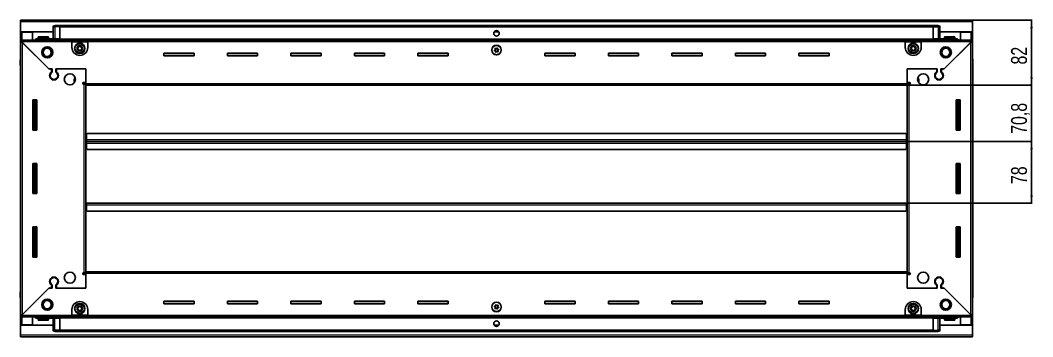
# Model space of a CAD drawing. Header units: millimetres. Extents: x 1315 to 5866, y -923 to 1551.
# Drawn here: x 4590 to 5866, y 977 to 1376 of the extents above; entities that cross this region are included whole.
import ezdxf

# ---------------------------------------------------------------- set-up
doc = ezdxf.new("R2010")
doc.units = ezdxf.units.MM
doc.layers.add('FORMAT', color=7, linetype='Continuous')
doc.styles.add('SLDTEXTSTYLE0', font='TXT', dxfattribs={"width": 0.75})
doc.dimstyles.new('SLDDIMSTYLE0', dxfattribs={"dimtxt": 20, "dimasz": 10, "dimexe": 0, "dimexo": 0.0625, "dimgap": 5, "dimtad": 2, "dimdec": 1, "dimrnd": 1e-09, "dimzin": 12, "dimdsep": 46, "dimtxsty": 'SLDTEXTSTYLE0', "dimsah": 1, "dimcen": 0.09, "dimadec": 0, "dimazin": 3, "dimtfac": 1, "dimtofl": 0, "dimtmove": 0, "dimatfit": 3, "dimfxl": 0, "dimfrac": 2, "dimtolj": 1, "dimtzin": 12, "dimarcsym": 0})
doc.dimstyles.new('SLDDIMSTYLE1', dxfattribs={"dimtxt": 20, "dimasz": 10, "dimexe": 0, "dimexo": 0.0625, "dimgap": 5, "dimtad": 2, "dimdec": 1, "dimrnd": 1e-09, "dimzin": 12, "dimdsep": 46, "dimtxsty": 'SLDTEXTSTYLE0', "dimsah": 1, "dimcen": 0.09, "dimadec": 0, "dimazin": 3, "dimtfac": 1, "dimtmove": 0, "dimatfit": 0, "dimfxl": 0, "dimfrac": 2, "dimtolj": 1, "dimtzin": 12, "dimarcsym": 0})

# ---------------------------------------------------------------- blocks, each defined once
blk = doc.blocks.new('_D_6')
at = {"layer": 'FORMAT'}
for p, q in [((5789.5, 1375.8), (5865, 1375.8)), ((5864, 1375.8), (5864, 1293.8)), ((5707.5, 1293.8), (5865, 1293.8))]:
    blk.add_line(p, q, dxfattribs=at)
for points in [[(5864, 1375.8), (5862.5, 1365.8), (5865.5, 1365.8)], [(5864, 1293.8), (5865.5, 1303.8), (5862.5, 1303.8)]]:
    blk.add_solid(points, dxfattribs=at)
at = {"layer": 'FORMAT', "insert": (5838.2, 1320), "char_height": 20, "attachment_point": 1, "rotation": 90, "style": 'SLDTEXTSTYLE0'}
blk.add_mtext('82', dxfattribs=at)
blk = doc.blocks.new('_D_7')
at = {"layer": 'FORMAT'}
for p, q in [((5864, 1293.8), (5864, 1313.1)), ((5707.5, 1293.8), (5865, 1293.8)), ((5864, 1223.1), (5864, 1293.8)), ((5706.5, 1223.1), (5865, 1223.1)), ((5864, 1223.1), (5864, 1203.8))]:
    blk.add_line(p, q, dxfattribs=at)
for points in [[(5864, 1293.8), (5865.5, 1303.8), (5862.5, 1303.8)], [(5864, 1223.1), (5862.5, 1213.1), (5865.5, 1213.1)]]:
    blk.add_solid(points, dxfattribs=at)
at = {"layer": 'FORMAT', "insert": (5838.2, 1232.6), "char_height": 20, "attachment_point": 1, "rotation": 90, "style": 'SLDTEXTSTYLE0'}
blk.add_mtext('70,8', dxfattribs=at)
blk = doc.blocks.new('_D_8')
at = {"layer": 'FORMAT'}
for p, q in [((5706.5, 1223.1), (5865, 1223.1)), ((5864, 1223.1), (5864, 1145.1)), ((5706.5, 1145.1), (5865, 1145.1))]:
    blk.add_line(p, q, dxfattribs=at)
for points in [[(5864, 1223.1), (5862.5, 1213.1), (5865.5, 1213.1)], [(5864, 1145.1), (5865.5, 1155.1), (5862.5, 1155.1)]]:
    blk.add_solid(points, dxfattribs=at)
at = {"layer": 'FORMAT', "insert": (5838.2, 1169.3), "char_height": 20, "attachment_point": 1, "rotation": 90, "style": 'SLDTEXTSTYLE0'}
blk.add_mtext('78', dxfattribs=at)

msp = doc.modelspace()

# ---------------------------------------------------------------- linework, layer by layer
at = {"color": 7, "linetype": 'Continuous', "lineweight": 25}
for p, q in [((4590.49, 1373.72), (4590.49, 1375.82)), ((4590.49, 1375.82), (5789.49, 1375.82)), ((4590.49, 1361.32), (4590.49, 1373.72)), ((4631.49, 1352.32), (4631.49, 1367.32)), ((4632.17, 1368.82), (4632.17, 1368.82)), ((4633.49, 1369.32), (4639.99, 1369.32)), ((4633.49, 1369.32), (4639.99, 1369.32)), ((4639.99, 1369.32), (4639.99, 1369.32)), ((4639.99, 1369.32), (4639.99, 1369.32)), ((4639.99, 1369.32), (4639.99, 1367.32)), ((5739.99, 1369.17), (4639.99, 1369.17)), ((4639.99, 1352.32), (4639.99, 1367.32)), ((5739.99, 1369.32), (5739.99, 1369.32)), ((5746.49, 1369.32), (5739.99, 1369.32)), ((5746.49, 1369.32), (5739.99, 1369.32)), ((5739.99, 1369.32), (5739.99, 1367.32)), ((5739.99, 1352.32), (5739.99, 1367.32)), ((5748.49, 1367.32), (5748.49, 1367.32)), ((5748.49, 1352.32), (5748.49, 1367.32)), ((5789.49, 1375.82), (5789.49, 1373.72)), ((5789.49, 1373.72), (5789.49, 1361.32)), ((4631.49, 1361.32), (4590.49, 1361.32)), ((4590.49, 1360.82), (4590.49, 1361.32)), ((4590.49, 1360.82), (4592.59, 1360.82)), ((4590.49, 1350.57), (4590.49, 1360.82)), ((4591.99, 1360.82), (4591.99, 1361.32)), ((4605.49, 1360.82), (4592.59, 1360.82)), ((4605.49, 1350.57), (4605.49, 1360.82)), ((4610.99, 1352.32), (4639.99, 1352.32)), ((4612.49, 1354.22), (4612.49, 1352.32)), ((4613.29, 1355.02), (4624.69, 1355.02)), ((4625.49, 1352.32), (4625.49, 1354.22)), ((4639.91, 1350.57), (4639.99, 1352.29)), ((4639.99, 1352.32), (4639.99, 1351.82)), ((5192.86, 1361.32), (5187.12, 1361.32)), ((5739.99, 1352.32), (5739.99, 1351.82)), ((5768.99, 1352.32), (5739.99, 1352.32)), ((5739.99, 1352.29), (5740.06, 1350.57)), ((5789.49, 1361.32), (5748.49, 1361.32)), ((5754.49, 1354.22), (5754.49, 1352.32)), ((5755.29, 1355.02), (5766.69, 1355.02)), ((5767.49, 1352.32), (5767.49, 1354.22)), ((5774.49, 1360.82), (5787.39, 1360.82)), ((5774.49, 1350.57), (5774.49, 1360.82)), ((5787.39, 1360.82), (5789.49, 1360.82)), ((5787.99, 1360.82), (5787.99, 1361.32)), ((5789.49, 1360.82), (5789.49, 1361.32)), ((5789.49, 1360.82), (5789.49, 1350.57)), ((4590.49, 1349.07), (4590.49, 1350.57)), ((4590.49, 1350.57), (4591.49, 1350.57)), ((4590.49, 1348.57), (4590.49, 1349.07)), ((4590.49, 1349.07), (4591.49, 1349.07)), ((4590.49, 1004.07), (4590.49, 1348.57)), ((4591.99, 1348.57), (4590.49, 1348.57)), ((4591.49, 1350.57), (4654.99, 1350.57)), ((4591.49, 1349.07), (4591.49, 1350.57)), ((4592.09, 1348.47), (4625.99, 1314.57)), ((4626.69, 1313.87), (4592.59, 1347.97)), ((4639.99, 1351.17), (5739.99, 1351.17)), ((4654.99, 1348.47), (4654.99, 1350.57)), ((4654.99, 1350.57), (4674.99, 1350.57)), ((4654.99, 1349.07), (4674.99, 1349.07)), ((4654.99, 1341.57), (4654.99, 1348.47)), ((4674.99, 1350.57), (5704.99, 1350.57)), ((4674.99, 1350.57), (4674.99, 1348.47)), ((4674.99, 1348.47), (4674.99, 1341.57)), ((5704.99, 1348.47), (5704.99, 1350.57)), ((5704.99, 1350.57), (5724.99, 1350.57)), ((5704.99, 1349.07), (5724.99, 1349.07)), ((5704.99, 1341.57), (5704.99, 1348.47)), ((5724.99, 1350.57), (5788.49, 1350.57)), ((5724.99, 1350.57), (5724.99, 1348.47)), ((5724.99, 1348.47), (5724.99, 1341.57)), ((5787.39, 1347.97), (5753.29, 1313.87)), ((5753.99, 1314.57), (5787.89, 1348.47)), ((5787.99, 1348.57), (5789.49, 1348.57)), ((5788.49, 1349.07), (5788.49, 1350.57)), ((5788.49, 1350.57), (5789.49, 1350.57)), ((5788.49, 1349.07), (5789.49, 1349.07)), ((5789.49, 1349.07), (5789.49, 1350.57)), ((5789.49, 1349.07), (5789.49, 1348.57)), ((5789.49, 1348.57), (5789.49, 1004.07)), ((4808.99, 1334.32), (4770.99, 1334.32)), ((4770.99, 1334.32), (4770.99, 1330.82)), ((4808.99, 1331.57), (4770.99, 1331.57)), ((4770.99, 1330.82), (4808.99, 1330.82)), ((4808.99, 1330.82), (4808.99, 1334.32)), ((4888.99, 1334.32), (4850.99, 1334.32)), ((4850.99, 1334.32), (4850.99, 1330.82)), ((4888.99, 1331.57), (4850.99, 1331.57)), ((4850.99, 1330.82), (4888.99, 1330.82)), ((4888.99, 1330.82), (4888.99, 1334.32)), ((4968.99, 1334.32), (4930.99, 1334.32)), ((4930.99, 1334.32), (4930.99, 1330.82)), ((4968.99, 1331.57), (4930.99, 1331.57)), ((4930.99, 1330.82), (4968.99, 1330.82)), ((4968.99, 1330.82), (4968.99, 1334.32)), ((5048.99, 1334.32), (5010.99, 1334.32)), ((5010.99, 1334.32), (5010.99, 1330.82)), ((5048.99, 1331.57), (5010.99, 1331.57)), ((5010.99, 1330.82), (5048.99, 1330.82)), ((5048.99, 1330.82), (5048.99, 1334.32)), ((5128.99, 1334.32), (5090.99, 1334.32)), ((5090.99, 1334.32), (5090.99, 1330.82)), ((5128.99, 1331.57), (5090.99, 1331.57)), ((5090.99, 1330.82), (5128.99, 1330.82)), ((5128.99, 1330.82), (5128.99, 1334.32)), ((5288.99, 1334.32), (5250.99, 1334.32)), ((5250.99, 1334.32), (5250.99, 1330.82)), ((5288.99, 1331.57), (5250.99, 1331.57)), ((5250.99, 1330.82), (5288.99, 1330.82)), ((5288.99, 1330.82), (5288.99, 1334.32)), ((5368.99, 1334.32), (5330.99, 1334.32)), ((5330.99, 1334.32), (5330.99, 1330.82)), ((5368.99, 1331.57), (5330.99, 1331.57)), ((5330.99, 1330.82), (5368.99, 1330.82)), ((5368.99, 1330.82), (5368.99, 1334.32)), ((5448.99, 1334.32), (5410.99, 1334.32)), ((5410.99, 1334.32), (5410.99, 1330.82)), ((5448.99, 1331.57), (5410.99, 1331.57)), ((5410.99, 1330.82), (5448.99, 1330.82)), ((5448.99, 1330.82), (5448.99, 1334.32)), ((5528.99, 1334.32), (5490.99, 1334.32)), ((5490.99, 1334.32), (5490.99, 1330.82)), ((5528.99, 1331.57), (5490.99, 1331.57)), ((5490.99, 1330.82), (5528.99, 1330.82)), ((5528.99, 1330.82), (5528.99, 1334.32)), ((5608.99, 1334.32), (5570.99, 1334.32)), ((5570.99, 1334.32), (5570.99, 1330.82)), ((5608.99, 1331.57), (5570.99, 1331.57)), ((5570.99, 1330.82), (5608.99, 1330.82)), ((5608.99, 1330.82), (5608.99, 1334.32)), ((5789.49, 1327.15), (5789.49, 1327.15)), ((4589.99, 1325.82), (4589.99, 1319.32)), ((4589.99, 1319.32), (4589.99, 1325.82)), ((4589.99, 1319.32), (4589.99, 1319.32)), ((4590.49, 1319.32), (4589.99, 1319.32)), ((4590.14, 1319.32), (4590.14, 1033.32)), ((4625.99, 1314.57), (4630.19, 1314.57)), ((4627.39, 1314.57), (4626.69, 1313.87)), ((4629.49, 1314.57), (4627.39, 1314.57)), ((4629.49, 1314.57), (4629.49, 1310.68)), ((4630.19, 1314.57), (4630.19, 1310.29)), ((4634.79, 1314.57), (4672.49, 1314.57)), ((4634.79, 1310.29), (4634.79, 1314.57)), ((4635.49, 1310.68), (4635.49, 1314.57)), ((4672.49, 1314.57), (4635.49, 1314.57)), ((4672.49, 1295.92), (4672.49, 1314.57)), ((4672.49, 1297.32), (4672.49, 1314.57)), ((5707.49, 1314.57), (5745.19, 1314.57)), ((5707.49, 1295.92), (5707.49, 1314.57)), ((5707.49, 1314.57), (5707.49, 1297.32)), ((5744.49, 1314.57), (5707.49, 1314.57)), ((5744.49, 1314.57), (5744.49, 1310.68)), ((5745.19, 1314.57), (5745.19, 1310.29)), ((5749.79, 1314.57), (5753.99, 1314.57)), ((5749.79, 1310.29), (5749.79, 1314.57)), ((5752.59, 1314.57), (5750.49, 1314.57)), ((5750.49, 1310.68), (5750.49, 1314.57)), ((5753.29, 1313.87), (5752.59, 1314.57)), ((5789.49, 1319.32), (5789.99, 1319.32)), ((5789.84, 1033.32), (5789.84, 1319.32)), ((5789.99, 1325.82), (5789.99, 1319.32)), ((5789.99, 1319.32), (5789.99, 1325.82)), ((5789.99, 1319.32), (5789.99, 1319.32)), ((5789.99, 1319.32), (5789.99, 1319.32)), ((4630.49, 1301.71), (4630.49, 1300.95)), ((4659.23, 1303.22), (4657.99, 1301.07)), ((4657.99, 1296.99), (4657.99, 1301.07)), ((5721.99, 1301.07), (5720.75, 1303.22)), ((5721.99, 1301.07), (5721.99, 1296.99)), ((5749.49, 1301.71), (5749.49, 1300.95)), ((4669.64, 1297.32), (4672.49, 1297.32)), ((4670.39, 1295.32), (4669.64, 1295.32)), ((4670.39, 1295.32), (4672.49, 1295.32)), ((4672.49, 1296.32), (4670.49, 1296.32)), ((4670.49, 1296.32), (4670.49, 1295.32)), ((4672.49, 1293.82), (4672.49, 1295.92)), ((5707.49, 1293.82), (4672.49, 1293.82)), ((4672.49, 1058.82), (4672.49, 1293.82)), ((5707.49, 1297.32), (5710.34, 1297.32)), ((5709.49, 1296.32), (5707.49, 1296.32)), ((5707.49, 1295.92), (5707.49, 1293.82)), ((5707.49, 1295.32), (5709.59, 1295.32)), ((5707.49, 1293.82), (5707.49, 1058.82)), ((5709.49, 1295.32), (5709.49, 1296.32)), ((5710.34, 1295.32), (5709.59, 1295.32)), ((4610.99, 1275.32), (4605.99, 1275.32)), ((4605.99, 1275.32), (4605.99, 1237.32)), ((4608.14, 1237.32), (4608.14, 1275.32)), ((4609.93, 1237.32), (4609.93, 1275.32)), ((4609.97, 1237.32), (4609.97, 1275.32)), ((4610.99, 1237.32), (4610.99, 1275.32)), ((5768.99, 1275.32), (5768.99, 1237.32)), ((5773.99, 1275.32), (5768.99, 1275.32)), ((5770.01, 1275.32), (5770.01, 1237.32)), ((5770.05, 1275.32), (5770.05, 1237.32)), ((5771.84, 1275.32), (5771.84, 1237.32)), ((5773.99, 1237.32), (5773.99, 1275.32)), ((4605.99, 1237.32), (4610.99, 1237.32)), ((5768.99, 1237.32), (5773.99, 1237.32)), ((4673.49, 1225.92), (4673.24, 1225.92)), ((4673.24, 1225.92), (4673.24, 1223.07)), ((4674.49, 1233.07), (4673.49, 1232.07)), ((4673.49, 1232.07), (4673.49, 1225.17)), ((4673.49, 1223.07), (4673.49, 1225.17)), ((5705.49, 1233.07), (4674.49, 1233.07)), ((5706.49, 1232.07), (5705.49, 1233.07)), ((5706.49, 1225.17), (5706.49, 1232.07)), ((5706.74, 1225.92), (5706.49, 1225.92)), ((5706.49, 1225.17), (5706.49, 1223.07)), ((5706.74, 1223.07), (5706.74, 1225.92)), ((4673.24, 1223.07), (4672.49, 1223.07)), ((4673.24, 1223.07), (4673.24, 1220.22)), ((4673.24, 1220.22), (4673.49, 1220.22)), ((4673.49, 1220.97), (4673.49, 1223.07)), ((5706.49, 1223.07), (4673.49, 1223.07)), ((4673.49, 1220.97), (4673.49, 1214.07)), ((4673.49, 1214.07), (4674.49, 1213.07)), ((4674.49, 1213.07), (5705.49, 1213.07)), ((5705.49, 1213.07), (5706.49, 1214.07)), ((5706.49, 1223.07), (5706.49, 1220.97)), ((5706.49, 1214.07), (5706.49, 1220.97)), ((5706.49, 1220.22), (5706.74, 1220.22)), ((5706.74, 1220.22), (5706.74, 1223.07)), ((5707.49, 1223.07), (5706.74, 1223.07)), ((4610.99, 1195.32), (4605.99, 1195.32)), ((4605.99, 1195.32), (4605.99, 1157.32)), ((4608.14, 1157.32), (4608.14, 1195.32)), ((4609.93, 1157.32), (4609.93, 1195.32)), ((4609.97, 1157.32), (4609.97, 1195.32)), ((4610.99, 1157.32), (4610.99, 1195.32)), ((5768.99, 1195.32), (5768.99, 1157.32)), ((5773.99, 1195.32), (5768.99, 1195.32)), ((5770.01, 1195.32), (5770.01, 1157.32)), ((5770.05, 1195.32), (5770.05, 1157.32)), ((5771.84, 1195.32), (5771.84, 1157.32)), ((5773.99, 1157.32), (5773.99, 1195.32)), ((4605.99, 1157.32), (4610.99, 1157.32)), ((5768.99, 1157.32), (5773.99, 1157.32)), ((4672.49, 1145.12), (4673.24, 1145.12)), ((4673.24, 1145.12), (4673.24, 1142.27)), ((4673.24, 1142.27), (4673.49, 1142.27)), ((4673.49, 1143.02), (4673.49, 1145.12)), ((4673.49, 1145.12), (5706.49, 1145.12)), ((4673.49, 1143.02), (4673.49, 1136.12)), ((4673.49, 1136.12), (4674.49, 1135.12)), ((5705.49, 1135.12), (5706.49, 1136.12)), ((5706.49, 1145.12), (5706.49, 1143.02)), ((5706.49, 1136.12), (5706.49, 1143.02)), ((5706.49, 1142.27), (5706.74, 1142.27)), ((5706.74, 1142.27), (5706.74, 1145.12)), ((5706.74, 1145.12), (5707.49, 1145.12)), ((4674.49, 1135.12), (5705.49, 1135.12)), ((4610.99, 1115.32), (4605.99, 1115.32)), ((4605.99, 1115.32), (4605.99, 1077.32)), ((4608.14, 1077.32), (4608.14, 1115.32)), ((4609.93, 1077.32), (4609.93, 1115.32)), ((4609.97, 1077.32), (4609.97, 1115.32)), ((4610.99, 1077.32), (4610.99, 1115.32)), ((5768.99, 1115.32), (5768.99, 1077.32)), ((5773.99, 1115.32), (5768.99, 1115.32)), ((5770.01, 1115.32), (5770.01, 1077.32)), ((5770.05, 1115.32), (5770.05, 1077.32)), ((5771.84, 1115.32), (5771.84, 1077.32)), ((5773.99, 1077.32), (5773.99, 1115.32)), ((4605.99, 1077.32), (4610.99, 1077.32)), ((5768.99, 1077.32), (5773.99, 1077.32)), ((4672.49, 1056.72), (4672.49, 1058.82)), ((4672.49, 1058.82), (5707.49, 1058.82)), ((5707.49, 1058.82), (5707.49, 1056.72)), ((4630.49, 1051.7), (4630.49, 1050.94)), ((4669.64, 1057.32), (4670.39, 1057.32)), ((4672.49, 1055.32), (4669.64, 1055.32)), ((4672.49, 1057.32), (4670.39, 1057.32)), ((4670.49, 1057.32), (4670.49, 1056.32)), ((4670.49, 1056.32), (4672.49, 1056.32)), ((4672.49, 1056.72), (4672.49, 1038.07)), ((4672.49, 1038.07), (4672.49, 1055.32)), ((5709.59, 1057.32), (5707.49, 1057.32)), ((5707.49, 1056.72), (5707.49, 1038.07)), ((5707.49, 1056.32), (5709.49, 1056.32)), ((5707.49, 1055.32), (5707.49, 1038.07)), ((5710.34, 1055.32), (5707.49, 1055.32)), ((5709.49, 1056.32), (5709.49, 1057.32)), ((5709.59, 1057.32), (5710.34, 1057.32)), ((5749.49, 1051.7), (5749.49, 1050.94)), ((4589.99, 1026.82), (4589.99, 1033.32)), ((4589.99, 1033.32), (4589.99, 1033.32)), ((4589.99, 1033.32), (4589.99, 1033.32)), ((4589.99, 1033.32), (4589.99, 1026.82)), ((4590.49, 1033.32), (4589.99, 1033.32)), ((4625.99, 1038.07), (4592.09, 1004.17)), ((4592.59, 1004.67), (4626.69, 1038.77)), ((4630.19, 1038.07), (4625.99, 1038.07)), ((4626.69, 1038.77), (4627.39, 1038.07)), ((4627.39, 1038.07), (4629.49, 1038.07)), ((4629.49, 1041.96), (4629.49, 1038.07)), ((4630.19, 1042.36), (4630.19, 1038.07)), ((4634.79, 1038.07), (4634.79, 1042.36)), ((4672.49, 1038.07), (4634.79, 1038.07)), ((4635.49, 1038.07), (4635.49, 1041.96)), ((4635.49, 1038.07), (4672.49, 1038.07)), ((5745.19, 1038.07), (5707.49, 1038.07)), ((5707.49, 1038.07), (5744.49, 1038.07)), ((5744.49, 1041.96), (5744.49, 1038.07)), ((5745.19, 1042.36), (5745.19, 1038.07)), ((5749.79, 1038.07), (5749.79, 1042.36)), ((5753.99, 1038.07), (5749.79, 1038.07)), ((5750.49, 1038.07), (5750.49, 1041.96)), ((5750.49, 1038.07), (5752.59, 1038.07)), ((5752.59, 1038.07), (5753.29, 1038.77)), ((5753.29, 1038.77), (5787.39, 1004.67)), ((5787.89, 1004.17), (5753.99, 1038.07)), ((5789.49, 1033.32), (5789.99, 1033.32)), ((5789.99, 1033.32), (5789.99, 1033.32)), ((5789.99, 1026.82), (5789.99, 1033.32)), ((5789.99, 1033.32), (5789.99, 1026.82)), ((4590.49, 1025.5), (4590.49, 1025.5)), ((4808.99, 1021.82), (4770.99, 1021.82)), ((4770.99, 1021.82), (4770.99, 1018.32)), ((4770.99, 1021.07), (4808.99, 1021.07)), ((4808.99, 1018.32), (4808.99, 1021.82)), ((4888.99, 1021.82), (4850.99, 1021.82)), ((4850.99, 1021.82), (4850.99, 1018.32)), ((4850.99, 1021.07), (4888.99, 1021.07)), ((4888.99, 1018.32), (4888.99, 1021.82)), ((4968.99, 1021.82), (4930.99, 1021.82)), ((4930.99, 1021.82), (4930.99, 1018.32)), ((4930.99, 1021.07), (4968.99, 1021.07)), ((4968.99, 1018.32), (4968.99, 1021.82)), ((5048.99, 1021.82), (5010.99, 1021.82)), ((5010.99, 1021.82), (5010.99, 1018.32)), ((5010.99, 1021.07), (5048.99, 1021.07)), ((5048.99, 1018.32), (5048.99, 1021.82)), ((5128.99, 1021.82), (5090.99, 1021.82)), ((5090.99, 1021.82), (5090.99, 1018.32)), ((5090.99, 1021.07), (5128.99, 1021.07)), ((5128.99, 1018.32), (5128.99, 1021.82)), ((5288.99, 1021.82), (5250.99, 1021.82)), ((5250.99, 1021.82), (5250.99, 1018.32)), ((5250.99, 1021.07), (5288.99, 1021.07)), ((5288.99, 1018.32), (5288.99, 1021.82)), ((5368.99, 1021.82), (5330.99, 1021.82)), ((5330.99, 1021.82), (5330.99, 1018.32)), ((5330.99, 1021.07), (5368.99, 1021.07)), ((5368.99, 1018.32), (5368.99, 1021.82)), ((5448.99, 1021.82), (5410.99, 1021.82)), ((5410.99, 1021.82), (5410.99, 1018.32)), ((5410.99, 1021.07), (5448.99, 1021.07)), ((5448.99, 1018.32), (5448.99, 1021.82)), ((5528.99, 1021.82), (5490.99, 1021.82)), ((5490.99, 1021.82), (5490.99, 1018.32)), ((5490.99, 1021.07), (5528.99, 1021.07)), ((5528.99, 1018.32), (5528.99, 1021.82)), ((5608.99, 1021.82), (5570.99, 1021.82)), ((5570.99, 1021.82), (5570.99, 1018.32)), ((5570.99, 1021.07), (5608.99, 1021.07)), ((5608.99, 1018.32), (5608.99, 1021.82)), ((4654.99, 1004.17), (4654.99, 1011.07)), ((4674.99, 1011.07), (4674.99, 1004.17)), ((4770.99, 1018.32), (4808.99, 1018.32)), ((4850.99, 1018.32), (4888.99, 1018.32)), ((4930.99, 1018.32), (4968.99, 1018.32)), ((5010.99, 1018.32), (5048.99, 1018.32)), ((5090.99, 1018.32), (5128.99, 1018.32)), ((5250.99, 1018.32), (5288.99, 1018.32)), ((5330.99, 1018.32), (5368.99, 1018.32)), ((5410.99, 1018.32), (5448.99, 1018.32)), ((5490.99, 1018.32), (5528.99, 1018.32)), ((5570.99, 1018.32), (5608.99, 1018.32)), ((5704.99, 1004.17), (5704.99, 1011.07)), ((5724.99, 1011.07), (5724.99, 1004.17)), ((4590.49, 1003.57), (4590.49, 1004.07)), ((4591.99, 1004.07), (4590.49, 1004.07)), ((4590.49, 1003.57), (4590.49, 1002.07)), ((4591.49, 1003.57), (4590.49, 1003.57)), ((4590.49, 991.82), (4590.49, 1002.07)), ((4591.49, 1002.07), (4590.49, 1002.07)), ((4591.49, 1003.57), (4591.49, 1002.07)), ((4654.99, 1002.07), (4591.49, 1002.07)), ((4605.49, 991.82), (4605.49, 1002.07)), ((4610.99, 1000.32), (4639.99, 1000.32)), ((4612.49, 1000.32), (4612.49, 998.42)), ((4617.06, 997.62), (4613.29, 997.62)), ((4624.69, 997.62), (4617.06, 997.62)), ((4625.49, 998.42), (4625.49, 1000.32)), ((4631.49, 1000.32), (4631.49, 985.32)), ((4639.99, 1000.36), (4639.91, 1002.07)), ((5739.99, 1001.47), (4639.99, 1001.47)), ((4639.99, 1000.32), (4639.99, 1000.82)), ((4639.99, 1000.32), (4639.99, 985.32)), ((4654.99, 1002.07), (4654.99, 1004.17)), ((4674.99, 1003.57), (4654.99, 1003.57)), ((4674.99, 1002.07), (4654.99, 1002.07)), ((4674.99, 1004.17), (4674.99, 1002.07)), ((5704.99, 1002.07), (4674.99, 1002.07)), ((5704.99, 1002.07), (5704.99, 1004.17)), ((5724.99, 1003.57), (5704.99, 1003.57)), ((5724.99, 1002.07), (5704.99, 1002.07)), ((5724.99, 1004.17), (5724.99, 1002.07)), ((5788.49, 1002.07), (5724.99, 1002.07)), ((5740.06, 1002.07), (5739.99, 1000.36)), ((5739.99, 1000.32), (5739.99, 1000.82)), ((5768.99, 1000.32), (5739.99, 1000.32)), ((5739.99, 1000.32), (5739.99, 985.32)), ((5748.49, 1000.32), (5748.49, 985.32)), ((5754.49, 1000.32), (5754.49, 998.42)), ((5762.28, 997.62), (5755.29, 997.62)), ((5766.69, 997.62), (5762.28, 997.62)), ((5767.49, 998.42), (5767.49, 1000.32)), ((5774.49, 991.82), (5774.49, 1002.07)), ((5787.99, 1004.07), (5789.49, 1004.07)), ((5788.49, 1003.57), (5788.49, 1002.07)), ((5789.49, 1003.57), (5788.49, 1003.57)), ((5789.49, 1002.07), (5788.49, 1002.07)), ((5789.49, 1004.07), (5789.49, 1003.57)), ((5789.49, 1003.57), (5789.49, 1002.07)), ((5789.49, 1002.07), (5789.49, 991.82)), ((4592.59, 991.82), (4590.49, 991.82)), ((4590.49, 991.32), (4590.49, 991.82)), ((4590.49, 991.32), (4631.49, 991.32)), ((4590.49, 978.92), (4590.49, 991.32)), ((4591.99, 991.32), (4591.99, 991.82)), ((4592.59, 991.82), (4605.49, 991.82)), ((4631.49, 985.32), (4631.49, 985.32)), ((4633.49, 983.32), (4639.99, 983.32)), ((4633.49, 983.32), (4639.99, 983.32)), ((4639.99, 983.32), (4639.99, 985.32)), ((4639.99, 983.47), (5739.99, 983.47)), ((4639.99, 983.32), (4639.99, 983.32)), ((5187.12, 991.32), (5192.86, 991.32)), ((5739.99, 983.32), (5739.99, 985.32)), ((5739.99, 983.32), (5739.99, 983.32)), ((5746.49, 983.32), (5739.99, 983.32)), ((5739.99, 983.32), (5739.99, 983.32)), ((5746.49, 983.32), (5739.99, 983.32)), ((5747.81, 983.82), (5747.81, 983.82)), ((5748.49, 991.32), (5789.49, 991.32)), ((5787.39, 991.82), (5774.49, 991.82)), ((5789.49, 991.82), (5787.39, 991.82)), ((5787.99, 991.32), (5787.99, 991.82)), ((5789.49, 991.32), (5789.49, 991.82)), ((5789.49, 991.32), (5789.49, 978.92)), ((4590.49, 976.82), (4590.49, 978.92)), ((5789.49, 976.82), (4590.49, 976.82)), ((5789.49, 978.92), (5789.49, 976.82))]:
    msp.add_line(p, q, dxfattribs=at)
at = {"color": 8, "linetype": 'Continuous', "lineweight": 18}
for p, q in [((5789.49, 1373.72), (4590.49, 1373.72)), ((4631.49, 1367.32), (4633.49, 1367.32)), ((4633.49, 1369.32), (4633.49, 1367.32)), ((4633.49, 1367.32), (4633.49, 1352.32)), ((4639.99, 1367.32), (4633.49, 1367.32)), ((5739.99, 1367.17), (4639.99, 1367.17)), ((5739.99, 1367.32), (5746.49, 1367.32)), ((5746.49, 1369.32), (5746.49, 1367.32)), ((5748.49, 1367.32), (5746.49, 1367.32)), ((5746.49, 1367.32), (5746.49, 1352.32)), ((4592.59, 1360.82), (4592.59, 1361.32)), ((4592.59, 1350.57), (4592.59, 1360.82)), ((4612.49, 1354.22), (4625.49, 1354.22)), ((5754.49, 1354.22), (5767.49, 1354.22)), ((5787.39, 1361.32), (5787.39, 1360.82)), ((5787.39, 1360.82), (5787.39, 1350.57)), ((4654.99, 1348.47), (4592.09, 1348.47)), ((4592.59, 1347.97), (4592.59, 1004.67)), ((5739.99, 1351.82), (4639.99, 1351.82)), ((5739.99, 1350.59), (4639.99, 1350.59)), ((4654.99, 1348.47), (4674.99, 1348.47)), ((5704.99, 1348.47), (4674.99, 1348.47)), ((5704.99, 1348.47), (5724.99, 1348.47)), ((5787.89, 1348.47), (5724.99, 1348.47)), ((5787.39, 1004.67), (5787.39, 1347.97)), ((4590.49, 1325.82), (4589.99, 1325.82)), ((5789.49, 1325.82), (5789.99, 1325.82)), ((4670.39, 1057.32), (4670.39, 1295.32)), ((4672.49, 1295.92), (5707.49, 1295.92)), ((5709.59, 1295.32), (5709.59, 1057.32)), ((4607.49, 1275.32), (4607.49, 1237.32)), ((4608.73, 1275.32), (4608.73, 1237.32)), ((5771.25, 1237.32), (5771.25, 1275.32)), ((5772.49, 1237.32), (5772.49, 1275.32)), ((5706.49, 1225.17), (4673.49, 1225.17)), ((4673.49, 1220.97), (5706.49, 1220.97)), ((4607.49, 1195.32), (4607.49, 1157.32)), ((4608.73, 1195.32), (4608.73, 1157.32)), ((5771.25, 1157.32), (5771.25, 1195.32)), ((5772.49, 1157.32), (5772.49, 1195.32)), ((4673.49, 1143.02), (5706.49, 1143.02)), ((4607.49, 1115.32), (4607.49, 1077.32)), ((4608.73, 1115.32), (4608.73, 1077.32)), ((5771.25, 1077.32), (5771.25, 1115.32)), ((5772.49, 1077.32), (5772.49, 1115.32)), ((5707.49, 1056.72), (4672.49, 1056.72)), ((4590.49, 1026.82), (4589.99, 1026.82)), ((5789.49, 1026.82), (5789.99, 1026.82)), ((4592.09, 1004.17), (4654.99, 1004.17)), ((4592.59, 991.82), (4592.59, 1002.07)), ((4616.79, 998.42), (4612.49, 998.42)), ((4625.49, 998.42), (4616.79, 998.42)), ((4633.49, 985.32), (4633.49, 1000.32)), ((4639.99, 1002.06), (5739.99, 1002.06)), ((4639.99, 1000.82), (5739.99, 1000.82)), ((4674.99, 1004.17), (4654.99, 1004.17)), ((4674.99, 1004.17), (5704.99, 1004.17)), ((5724.99, 1004.17), (5704.99, 1004.17)), ((5724.99, 1004.17), (5787.89, 1004.17)), ((5746.49, 985.32), (5746.49, 1000.32)), ((5762.46, 998.42), (5754.49, 998.42)), ((5767.49, 998.42), (5762.46, 998.42)), ((5787.39, 1002.07), (5787.39, 991.82)), ((4592.59, 991.32), (4592.59, 991.82)), ((4631.49, 985.32), (4633.49, 985.32)), ((4633.49, 983.32), (4633.49, 985.32)), ((4639.99, 985.32), (4633.49, 985.32)), ((4639.99, 985.47), (5739.99, 985.47)), ((5739.99, 985.32), (5746.49, 985.32)), ((5748.49, 985.32), (5746.49, 985.32)), ((5746.49, 983.32), (5746.49, 985.32)), ((5787.39, 991.82), (5787.39, 991.32)), ((5789.49, 978.92), (4590.49, 978.92))]:
    msp.add_line(p, q, dxfattribs=at)
at = {"color": 7, "linetype": 'Continuous', "lineweight": 25, "flags": 128}
msp.add_lwpolyline([(4631.64, 984.57), (4631.53, 984.93), (4631.49, 985.32)], dxfattribs=at)
at = {"color": 7, "linetype": 'Continuous', "lineweight": 25}
for centre, radius in [((5189.99, 1359.32), 3.5), ((4623.99, 1335.32), 7), ((4623.99, 1335.32), 6.02), ((4623.99, 1335.32), 5.1), ((4664.99, 1340.32), 6.5), ((4664.99, 1340.32), 3.46), ((5189.99, 1338.32), 6), ((5189.99, 1338.17), 5.78), ((5189.99, 1338.17), 1.85), ((5714.99, 1340.32), 6.5), ((5714.99, 1340.32), 3.46), ((5755.99, 1335.32), 7), ((5755.99, 1335.32), 6.02), ((5755.99, 1335.32), 5.1), ((4652.49, 1301.32), 7), ((5727.49, 1301.32), 7), ((4652.49, 1051.32), 7), ((5727.49, 1051.32), 7), ((4623.99, 1017.32), 7), ((4623.99, 1017.32), 6.02), ((4623.99, 1017.32), 5.1), ((5755.99, 1017.32), 7), ((5755.99, 1017.32), 6.03), ((5755.99, 1017.32), 5.1), ((4664.99, 1012.32), 6.5), ((4664.99, 1012.32), 3.46), ((5189.99, 1014.32), 6), ((5189.99, 1014.47), 5.79), ((5189.99, 1014.47), 1.85), ((5714.99, 1012.32), 6.5), ((5714.99, 1012.32), 3.46), ((5189.99, 993.32), 3.5)]:
    msp.add_circle(centre, radius, dxfattribs=at)
at = {"color": 8, "linetype": 'Continuous', "lineweight": 18}
for centre in [(4664.99, 1340.32), (5714.99, 1340.32), (4664.99, 1012.32), (5714.99, 1012.32)]:
    msp.add_circle(centre, 5.7, dxfattribs=at)
at = {"color": 7, "linetype": 'Continuous', "lineweight": 25}
for centre, radius, start, end in [((4633.49, 1367.32), 2, 90, 180), ((5746.49, 1367.32), 2, 0, 90), ((5746.49, 1367.32), 2, 0, 90), ((4613.29, 1354.22), 0.8, 90, 180), ((4624.69, 1354.22), 0.8, 0, 90), ((4631.29, 1352.52), 0.2, 270, 0), ((5748.69, 1352.52), 0.2, 180, 270), ((5755.29, 1354.22), 0.8, 90, 180), ((5766.69, 1354.22), 0.8, 0, 90), ((4664.99, 1341.57), 10, 180, 270), ((4664.99, 1340.32), 2.5, 134.01559, 194.01559), ((4664.99, 1340.32), 2.5, 194.01559, 254.01559), ((4664.99, 1340.32), 2.5, 74.01559, 134.01559), ((4664.99, 1341.57), 10, 270, 0), ((4664.99, 1340.32), 2.5, 14.01559, 74.01559), ((4664.99, 1340.32), 2.5, 314.01559, 14.01559), ((5714.99, 1341.57), 10, 180, 270), ((5714.99, 1340.32), 2.5, 160.11158, 220.11158), ((5714.99, 1340.32), 2.5, 100.11158, 160.11158), ((5714.99, 1340.32), 2.5, 40.11158, 100.11158), ((5714.99, 1341.57), 10, 270, 0), ((5714.99, 1340.32), 2.5, 280.11158, 340.11158), ((5714.99, 1340.32), 2.5, 340.11158, 40.11158), ((4591.99, 1325.82), 2, 138.59038, 180), ((4664.99, 1340.32), 2.5, 254.01559, 314.01559), ((5714.99, 1340.32), 2.5, 220.11158, 280.11158), ((5787.99, 1325.82), 2, 33.94202, 41.40962), ((5787.99, 1325.82), 2, 0, 41.40962), ((5787.99, 1325.82), 2, 0, 18.58003), ((4632.49, 1306.07), 5.5, 123.05573, 56.94427), ((4632.49, 1306.07), 4.8, 118.63099, 61.36901), ((5747.49, 1306.07), 5.5, 123.05573, 56.94427), ((5747.49, 1306.07), 4.8, 118.63099, 61.36901), ((4669.64, 1296.32), 1, 90, 270), ((5710.34, 1296.32), 1, 270, 90), ((4632.49, 1046.57), 5.5, 303.05573, 236.94427), ((4632.49, 1046.57), 4.8, 298.63099, 241.36901), ((4669.64, 1056.32), 1, 90, 270), ((5710.34, 1056.32), 1, 270, 90), ((5747.49, 1046.57), 5.5, 303.05573, 236.94427), ((5747.49, 1046.57), 4.8, 298.63099, 241.36901), ((4591.99, 1026.82), 2, 180, 199.56674), ((4591.99, 1026.82), 2, 180, 221.39416), ((4591.99, 1026.82), 2, 213.78451, 221.40962), ((4664.99, 1011.07), 10, 90, 180), ((4664.99, 1011.07), 10, 0, 90), ((5714.99, 1011.07), 10, 90, 180), ((5714.99, 1011.07), 10, 0, 90), ((5787.99, 1026.82), 2, 318.57492, 0), ((5787.99, 1026.82), 2, 318.59038, 0), ((4664.99, 1012.32), 2.5, 127.47401, 187.47401), ((4664.99, 1012.32), 2.5, 187.47401, 247.47401), ((4664.99, 1012.32), 2.5, 67.47401, 127.47401), ((4664.99, 1012.32), 2.5, 247.47401, 307.47401), ((4664.99, 1012.32), 2.5, 7.47401, 67.47401), ((4664.99, 1012.32), 2.5, 307.47401, 7.47401), ((5714.99, 1012.32), 2.5, 147.04236, 207.04236), ((5714.99, 1012.32), 2.5, 207.04236, 267.04236), ((5714.99, 1012.32), 2.5, 87.04236, 147.04236), ((5714.99, 1012.32), 2.5, 267.04236, 327.04236), ((5714.99, 1012.32), 2.5, 27.04236, 87.04236), ((5714.99, 1012.32), 2.5, 327.04236, 27.04236), ((4613.29, 998.42), 0.8, 180, 270), ((4624.69, 998.42), 0.8, 270, 0), ((4631.29, 1000.12), 0.2, 0, 90), ((5748.69, 1000.12), 0.2, 90, 180), ((5755.29, 998.42), 0.8, 180, 270), ((5766.69, 998.42), 0.8, 270, 0), ((4633.49, 985.32), 2, 180, 270), ((5746.49, 985.32), 2, 270, 0)]:
    msp.add_arc(centre, radius, start, end, dxfattribs=at)
for points, knots in [([(4607.77, 1350.57), (4607.89, 1350.77), (4608.28, 1351.42), (4609.44, 1352.13), (4610.47, 1352.26), (4610.99, 1352.32)], [0, 0, 0, 0, 0.18224985, 0.59112493, 1, 1, 1, 1]), ([(4639.99, 1352.32), (4639.99, 1352.29), (4639.99, 1352.21), (4639.99, 1351.59), (4639.99, 1351.01), (4639.99, 1350.62), (4639.99, 1350.59)], [0, 0, 0, 0, 0.3242788, 0.6485576, 0.9728365, 1, 1, 1, 1]), ([(5739.99, 1352.32), (5739.99, 1352.29), (5739.99, 1352.21), (5739.99, 1351.59), (5739.99, 1351.01), (5739.99, 1350.62), (5739.99, 1350.59)], [0, 0, 0, 0, 0.32427882, 0.64855764, 0.97283646, 1, 1, 1, 1]), ([(5772.2, 1350.57), (5772.09, 1350.77), (5771.7, 1351.42), (5770.54, 1352.13), (5769.51, 1352.26), (5768.99, 1352.32)], [0, 0, 0, 0, 0.1822499, 0.5911249, 1, 1, 1, 1]), ([(4590.49, 1348.57), (4590.52, 1348.53), (4590.57, 1348.44), (4590.96, 1348.3), (4591.52, 1348.17), (4592.1, 1348.06), (4592.46, 1348), (4592.59, 1347.97)], [0, 0, 0, 0, 0.2302553, 0.4485219, 0.6667858, 0.8850496, 1, 1, 1, 1]), ([(4592.09, 1348.47), (4592.04, 1348.73), (4591.95, 1349.22), (4591.82, 1349.86), (4591.69, 1350.33), (4591.58, 1350.55), (4591.51, 1350.57), (4591.49, 1350.57)], [0, 0, 0, 0, 0.23025534, 0.4485219, 0.6667858, 0.88504963, 1, 1, 1, 1]), ([(4662.21, 1341.12), (4662.59, 1341.48), (4663.28, 1342.15), (4663.97, 1342.81), (4664.29, 1343.12)], [0, 0, 0, 0, 0.53468586, 1, 1, 1, 1]), ([(4662.91, 1338.32), (4662.83, 1338.65), (4662.63, 1339.45), (4662.39, 1340.42), (4662.24, 1341), (4662.21, 1341.12)], [0, 0, 0, 0, 0.36290056, 0.86687533, 1, 1, 1, 1]), ([(4664.29, 1343.12), (4664.79, 1342.98), (4665.71, 1342.72), (4666.64, 1342.45), (4667.07, 1342.33)], [0, 0, 0, 0, 0.5346859, 1, 1, 1, 1]), ([(4667.76, 1339.53), (4667.39, 1339.17), (4666.7, 1338.5), (4666.01, 1337.83), (4665.69, 1337.52)], [0, 0, 0, 0, 0.5346859, 1, 1, 1, 1]), ([(4667.07, 1342.33), (4667.1, 1342.21), (4667.24, 1341.63), (4667.48, 1340.66), (4667.68, 1339.86), (4667.76, 1339.53)], [0, 0, 0, 0, 0.1331247, 0.6370994, 1, 1, 1, 1]), ([(5188.11, 1340.24), (5188.1, 1340.23), (5188.08, 1340.21), (5188.07, 1340.15), (5188.08, 1340.01), (5188.18, 1339.64), (5188.32, 1339.11), (5188.15, 1338.5), (5187.79, 1338.13), (5187.49, 1337.88), (5187.31, 1337.72), (5187.26, 1337.64), (5187.25, 1337.6), (5187.26, 1337.57), (5187.27, 1337.54), (5187.32, 1337.49), (5187.57, 1337.39), (5188.04, 1337.29), (5188.68, 1336.98), (5188.93, 1336.31), (5188.99, 1335.84), (5189.06, 1335.58), (5189.1, 1335.53), (5189.13, 1335.51), (5189.16, 1335.5), (5189.2, 1335.51), (5189.23, 1335.52), (5189.3, 1335.57), (5189.47, 1335.72), (5189.74, 1335.99), (5190.15, 1336.31), (5190.77, 1336.42), (5191.28, 1336.23), (5191.65, 1336.1), (5191.79, 1336.07), (5191.85, 1336.09), (5191.88, 1336.1), (5191.9, 1336.13), (5191.91, 1336.19), (5191.9, 1336.34), (5191.8, 1336.71), (5191.66, 1337.23), (5191.83, 1337.84), (5192.19, 1338.21), (5192.49, 1338.46), (5192.67, 1338.63), (5192.72, 1338.71), (5192.73, 1338.75), (5192.72, 1338.78), (5192.71, 1338.81), (5192.66, 1338.85), (5192.41, 1338.95), (5191.94, 1339.06), (5191.3, 1339.37), (5191.05, 1340.03), (5190.99, 1340.51), (5190.92, 1340.76), (5190.88, 1340.82), (5190.85, 1340.84), (5190.82, 1340.85), (5190.78, 1340.84), (5190.74, 1340.82), (5190.68, 1340.78), (5190.51, 1340.63), (5190.24, 1340.36), (5189.83, 1340.04), (5189.21, 1339.93), (5188.7, 1340.11), (5188.33, 1340.25), (5188.19, 1340.27), (5188.13, 1340.26), (5188.11, 1340.25), (5188.11, 1340.24)], [0, 0, 0, 0, 0.0020087, 0.00442, 0.0093647, 0.0255282, 0.0677053, 0.0957862, 0.1246456, 0.1503415, 0.1605194, 0.1633943, 0.1656965, 0.1672448, 0.1688741, 0.1707699, 0.1786058, 0.2119941, 0.2499945, 0.2879948, 0.3213831, 0.329219, 0.3311148, 0.3327441, 0.3342924, 0.3362166, 0.3385353, 0.3413178, 0.349662, 0.3753578, 0.4042173, 0.4322982, 0.4744753, 0.4906388, 0.4966691, 0.49844, 0.5, 0.5020087, 0.50442, 0.5093647, 0.5255282, 0.5677053, 0.5957862, 0.6246456, 0.6503415, 0.6605194, 0.6633943, 0.6656965, 0.6672448, 0.6688741, 0.6707699, 0.6786058, 0.7119941, 0.7499945, 0.7879948, 0.8213831, 0.829219, 0.8311148, 0.8327441, 0.8342924, 0.8362166, 0.8385353, 0.8413178, 0.849662, 0.8753578, 0.9042173, 0.9322982, 0.9744753, 0.9906388, 0.9966691, 0.99844, 1, 1, 1, 1]), ([(5712.15, 1339.82), (5712.19, 1339.93), (5712.39, 1340.5), (5712.73, 1341.43), (5713.01, 1342.21), (5713.13, 1342.53)], [0, 0, 0, 0, 0.1331247, 0.6370994, 1, 1, 1, 1]), ([(5714.01, 1337.61), (5713.68, 1338), (5713.05, 1338.74), (5712.44, 1339.48), (5712.15, 1339.82)], [0, 0, 0, 0, 0.5346859, 1, 1, 1, 1]), ([(5713.13, 1342.53), (5713.64, 1342.62), (5714.59, 1342.79), (5715.53, 1342.96), (5715.97, 1343.04)], [0, 0, 0, 0, 0.5346859, 1, 1, 1, 1]), ([(5715.97, 1343.04), (5716.3, 1342.64), (5716.93, 1341.91), (5717.54, 1341.17), (5717.83, 1340.83)], [0, 0, 0, 0, 0.5346859, 1, 1, 1, 1]), ([(5717.83, 1340.83), (5717.71, 1340.51), (5717.43, 1339.73), (5717.1, 1338.8), (5716.89, 1338.23), (5716.85, 1338.12)], [0, 0, 0, 0, 0.3629006, 0.8668753, 1, 1, 1, 1]), ([(5787.39, 1347.97), (5787.64, 1348.02), (5788.14, 1348.11), (5788.78, 1348.24), (5789.24, 1348.37), (5789.46, 1348.48), (5789.48, 1348.55), (5789.49, 1348.57)], [0, 0, 0, 0, 0.23025534, 0.4485219, 0.6667858, 0.88504963, 1, 1, 1, 1]), ([(5788.49, 1350.57), (5788.44, 1350.55), (5788.35, 1350.49), (5788.22, 1350.1), (5788.09, 1349.54), (5787.98, 1348.96), (5787.91, 1348.6), (5787.89, 1348.47)], [0, 0, 0, 0, 0.2302553, 0.4485219, 0.6667858, 0.8850496, 1, 1, 1, 1]), ([(4665.69, 1337.52), (4665.19, 1337.66), (4664.27, 1337.93), (4663.34, 1338.19), (4662.91, 1338.32)], [0, 0, 0, 0, 0.5346859, 1, 1, 1, 1]), ([(5716.85, 1338.12), (5716.34, 1338.03), (5715.39, 1337.86), (5714.45, 1337.69), (5714.01, 1337.61)], [0, 0, 0, 0, 0.5346859, 1, 1, 1, 1]), ([(4662.32, 1013.43), (4662.42, 1013.51), (4662.9, 1013.87), (4663.69, 1014.48), (4664.34, 1014.98), (4664.61, 1015.19)], [0, 0, 0, 0, 0.13312467, 0.63709944, 1, 1, 1, 1]), ([(4662.7, 1010.57), (4662.63, 1011.08), (4662.51, 1012.03), (4662.38, 1012.99), (4662.32, 1013.43)], [0, 0, 0, 0, 0.5346859, 1, 1, 1, 1]), ([(4665.37, 1009.46), (4664.89, 1009.66), (4664, 1010.03), (4663.11, 1010.4), (4662.7, 1010.57)], [0, 0, 0, 0, 0.53468586, 1, 1, 1, 1]), ([(4664.61, 1015.19), (4665.09, 1014.99), (4665.98, 1014.62), (4666.87, 1014.25), (4667.28, 1014.08)], [0, 0, 0, 0, 0.5346859, 1, 1, 1, 1]), ([(4667.66, 1011.22), (4667.38, 1011.01), (4666.73, 1010.51), (4665.94, 1009.9), (4665.46, 1009.54), (4665.37, 1009.46)], [0, 0, 0, 0, 0.3629006, 0.8668753, 1, 1, 1, 1]), ([(4667.28, 1014.08), (4667.35, 1013.57), (4667.47, 1012.61), (4667.6, 1011.66), (4667.66, 1011.22)], [0, 0, 0, 0, 0.5346859, 1, 1, 1, 1]), ([(5188.11, 1012.4), (5188.12, 1012.4), (5188.14, 1012.38), (5188.2, 1012.38), (5188.34, 1012.4), (5188.7, 1012.54), (5189.21, 1012.72), (5189.83, 1012.61), (5190.24, 1012.29), (5190.51, 1012.01), (5190.69, 1011.85), (5190.78, 1011.81), (5190.82, 1011.8), (5190.85, 1011.81), (5190.88, 1011.83), (5190.92, 1011.88), (5190.99, 1012.14), (5191.05, 1012.61), (5191.3, 1013.28), (5191.94, 1013.59), (5192.41, 1013.69), (5192.66, 1013.79), (5192.71, 1013.84), (5192.72, 1013.87), (5192.73, 1013.9), (5192.72, 1013.93), (5192.7, 1013.97), (5192.65, 1014.04), (5192.48, 1014.19), (5192.19, 1014.43), (5191.83, 1014.8), (5191.66, 1015.41), (5191.8, 1015.94), (5191.9, 1016.32), (5191.91, 1016.47), (5191.89, 1016.52), (5191.87, 1016.55), (5191.84, 1016.56), (5191.78, 1016.57), (5191.64, 1016.54), (5191.28, 1016.41), (5190.77, 1016.23), (5190.15, 1016.34), (5189.74, 1016.66), (5189.47, 1016.94), (5189.29, 1017.09), (5189.2, 1017.14), (5189.16, 1017.15), (5189.13, 1017.14), (5189.1, 1017.12), (5189.06, 1017.06), (5188.99, 1016.81), (5188.93, 1016.33), (5188.68, 1015.67), (5188.04, 1015.36), (5187.57, 1015.25), (5187.32, 1015.15), (5187.27, 1015.11), (5187.26, 1015.08), (5187.25, 1015.05), (5187.26, 1015.01), (5187.28, 1014.98), (5187.33, 1014.91), (5187.5, 1014.76), (5187.79, 1014.52), (5188.15, 1014.14), (5188.32, 1013.53), (5188.18, 1013.01), (5188.08, 1012.63), (5188.07, 1012.48), (5188.09, 1012.43), (5188.1, 1012.41), (5188.11, 1012.4)], [0, 0, 0, 0, 0.0020087, 0.00442, 0.0093647, 0.0255282, 0.0677053, 0.0957862, 0.1246456, 0.1503415, 0.1605194, 0.1633943, 0.1656965, 0.1672448, 0.1688741, 0.1707699, 0.1786058, 0.2119941, 0.2499945, 0.2879948, 0.3213831, 0.329219, 0.3311148, 0.3327441, 0.3342924, 0.3362166, 0.3385353, 0.3413178, 0.349662, 0.3753578, 0.4042173, 0.4322982, 0.4744753, 0.4906388, 0.4966691, 0.49844, 0.5, 0.5020087, 0.50442, 0.5093647, 0.5255282, 0.5677053, 0.5957862, 0.6246456, 0.6503415, 0.6605194, 0.6633943, 0.6656965, 0.6672448, 0.6688741, 0.6707699, 0.6786058, 0.7119941, 0.7499945, 0.7879948, 0.8213831, 0.829219, 0.8311148, 0.8327441, 0.8342924, 0.8362166, 0.8385353, 0.8413178, 0.849662, 0.8753578, 0.9042173, 0.9322982, 0.9744753, 0.9906388, 0.9966691, 0.99844, 1, 1, 1, 1]), ([(5712.11, 1012.47), (5712.39, 1012.91), (5712.91, 1013.71), (5713.43, 1014.52), (5713.68, 1014.89)], [0, 0, 0, 0, 0.53468586, 1, 1, 1, 1]), ([(5713.42, 1009.9), (5713.18, 1010.36), (5712.75, 1011.22), (5712.31, 1012.07), (5712.11, 1012.47)], [0, 0, 0, 0, 0.5346859, 1, 1, 1, 1]), ([(5716.3, 1009.75), (5715.96, 1009.77), (5715.14, 1009.81), (5714.14, 1009.86), (5713.54, 1009.89), (5713.42, 1009.9)], [0, 0, 0, 0, 0.3629006, 0.8668753, 1, 1, 1, 1]), ([(5713.68, 1014.89), (5713.8, 1014.89), (5714.4, 1014.86), (5715.39, 1014.81), (5716.22, 1014.76), (5716.56, 1014.75)], [0, 0, 0, 0, 0.1331247, 0.6370994, 1, 1, 1, 1]), ([(5717.87, 1012.17), (5717.59, 1011.74), (5717.07, 1010.93), (5716.55, 1010.13), (5716.3, 1009.75)], [0, 0, 0, 0, 0.53468586, 1, 1, 1, 1]), ([(5716.56, 1014.75), (5716.79, 1014.29), (5717.23, 1013.43), (5717.67, 1012.57), (5717.87, 1012.17)], [0, 0, 0, 0, 0.5346859, 1, 1, 1, 1]), ([(4592.59, 1004.67), (4592.34, 1004.63), (4591.84, 1004.54), (4591.2, 1004.4), (4590.74, 1004.27), (4590.52, 1004.16), (4590.5, 1004.1), (4590.49, 1004.07)], [0, 0, 0, 0, 0.2302553, 0.4485219, 0.6667858, 0.8850496, 1, 1, 1, 1]), ([(4591.49, 1002.07), (4591.54, 1002.1), (4591.63, 1002.15), (4591.76, 1002.55), (4591.89, 1003.1), (4592, 1003.68), (4592.07, 1004.05), (4592.09, 1004.17)], [0, 0, 0, 0, 0.2302553, 0.4485219, 0.6667858, 0.8850496, 1, 1, 1, 1]), ([(4607.77, 1002.07), (4607.89, 1001.87), (4608.28, 1001.22), (4609.44, 1000.51), (4610.47, 1000.39), (4610.99, 1000.32)], [0, 0, 0, 0, 0.18224985, 0.59112493, 1, 1, 1, 1]), ([(4639.99, 1000.32), (4639.99, 1000.36), (4639.99, 1000.44), (4639.99, 1001.05), (4639.99, 1001.63), (4639.99, 1002.03), (4639.99, 1002.06)], [0, 0, 0, 0, 0.3242788, 0.6485576, 0.9728365, 1, 1, 1, 1]), ([(5739.99, 1000.32), (5739.99, 1000.36), (5739.99, 1000.44), (5739.99, 1001.05), (5739.99, 1001.63), (5739.99, 1002.03), (5739.99, 1002.06)], [0, 0, 0, 0, 0.3242788, 0.6485576, 0.9728365, 1, 1, 1, 1]), ([(5772.2, 1002.07), (5772.09, 1001.87), (5771.7, 1001.22), (5770.54, 1000.51), (5769.51, 1000.39), (5768.99, 1000.32)], [0, 0, 0, 0, 0.1822499, 0.5911249, 1, 1, 1, 1]), ([(5789.49, 1004.07), (5789.46, 1004.12), (5789.41, 1004.21), (5789.02, 1004.34), (5788.46, 1004.47), (5787.88, 1004.58), (5787.52, 1004.65), (5787.39, 1004.67)], [0, 0, 0, 0, 0.2302553, 0.4485219, 0.6667858, 0.8850496, 1, 1, 1, 1]), ([(5787.89, 1004.17), (5787.94, 1003.92), (5788.03, 1003.43), (5788.16, 1002.79), (5788.29, 1002.32), (5788.4, 1002.1), (5788.47, 1002.08), (5788.49, 1002.07)], [0, 0, 0, 0, 0.2302553, 0.4485219, 0.6667858, 0.8850496, 1, 1, 1, 1])]:
    msp.add_open_spline(points, degree=3, knots=knots, dxfattribs=at)
at = {"color": 8, "linetype": 'Continuous', "lineweight": 18}
for points, knots in [([(4610.99, 1352.32), (4610.99, 1352.28), (4610.99, 1352.2), (4610.99, 1351.77), (4610.99, 1351.31), (4610.99, 1350.9), (4610.99, 1350.63), (4610.99, 1350.57)], [0, 0, 0, 0, 0.3597529, 0.5534142, 0.7511852, 0.9489563, 1, 1, 1, 1]), ([(5768.99, 1352.32), (5768.99, 1352.28), (5768.99, 1352.2), (5768.99, 1351.77), (5768.99, 1351.31), (5768.99, 1350.9), (5768.99, 1350.63), (5768.99, 1350.57)], [0, 0, 0, 0, 0.3597529, 0.5534142, 0.7511852, 0.9489563, 1, 1, 1, 1]), ([(4610.99, 1000.32), (4610.99, 1000.37), (4610.99, 1000.44), (4610.99, 1000.88), (4610.99, 1001.33), (4610.99, 1001.75), (4610.99, 1002.02), (4610.99, 1002.07)], [0, 0, 0, 0, 0.35975288, 0.55341416, 0.75118521, 0.94895626, 1, 1, 1, 1]), ([(5768.99, 1000.32), (5768.99, 1000.37), (5768.99, 1000.44), (5768.99, 1000.88), (5768.99, 1001.33), (5768.99, 1001.75), (5768.99, 1002.02), (5768.99, 1002.07)], [0, 0, 0, 0, 0.3597529, 0.5534142, 0.7511852, 0.9489563, 1, 1, 1, 1])]:
    msp.add_open_spline(points, degree=3, knots=knots, dxfattribs=at)
at = {"color": 7, "linetype": 'Continuous', "lineweight": 25}
for points in [[(4592.09, 1348.47), (4592.04, 1348.55), (4591.94, 1348.71), (4591.79, 1348.91), (4591.64, 1349.05), (4591.54, 1349.06), (4591.49, 1349.07)], [(4591.99, 1348.57), (4592, 1348.52), (4592.02, 1348.42), (4592.16, 1348.27), (4592.35, 1348.12), (4592.51, 1348.02), (4592.59, 1347.97)], [(5787.39, 1347.97), (5787.47, 1348.02), (5787.63, 1348.12), (5787.82, 1348.27), (5787.96, 1348.42), (5787.98, 1348.52), (5787.99, 1348.57)], [(5788.49, 1349.07), (5788.44, 1349.06), (5788.34, 1349.05), (5788.19, 1348.91), (5788.04, 1348.71), (5787.94, 1348.55), (5787.89, 1348.47)], [(4591.49, 1003.57), (4591.54, 1003.58), (4591.64, 1003.6), (4591.79, 1003.74), (4591.94, 1003.94), (4592.04, 1004.09), (4592.09, 1004.17)], [(4592.59, 1004.67), (4592.51, 1004.62), (4592.35, 1004.52), (4592.16, 1004.37), (4592.02, 1004.22), (4592, 1004.12), (4591.99, 1004.07)], [(5787.99, 1004.07), (5787.98, 1004.12), (5787.96, 1004.22), (5787.82, 1004.37), (5787.63, 1004.52), (5787.47, 1004.62), (5787.39, 1004.67)], [(5787.89, 1004.17), (5787.94, 1004.09), (5788.04, 1003.94), (5788.19, 1003.74), (5788.34, 1003.6), (5788.44, 1003.58), (5788.49, 1003.57)]]:
    msp.add_open_spline(points, degree=3, dxfattribs=at)

# ---------------------------------------------------------------- dimensions: what is measured, and where the dimension line sits
at = {"layer": 'FORMAT'}
for base, p1, p2, dimstyle, picture, middle in [((5863.99, 1293.82), (5789.49, 1375.82), (5707.49, 1293.82), 'SLDDIMSTYLE0', '_D_6', (5863.99, 1334.82)), ((5863.99019102, 1293.82343353), (5706.48983411, 1223.07343353), (5707.48983411, 1293.82343353), 'SLDDIMSTYLE1', '_D_7', (5863.99019102, 1258.44843353)), ((5863.99019102, 1145.12343353), (5706.48983411, 1223.07343353), (5706.48983411, 1145.12343353), 'SLDDIMSTYLE0', '_D_8', (5863.99019102, 1184.09843353))]:
    dim = msp.add_linear_dim(base=base, p1=p1, p2=p2, angle=90, dimstyle=dimstyle, dxfattribs=at)
    dim.commit()
    dim.dimension.update_dxf_attribs({"geometry": picture, "text_midpoint": middle, "dimtype": 160})

doc.saveas('drawing.dxf')
